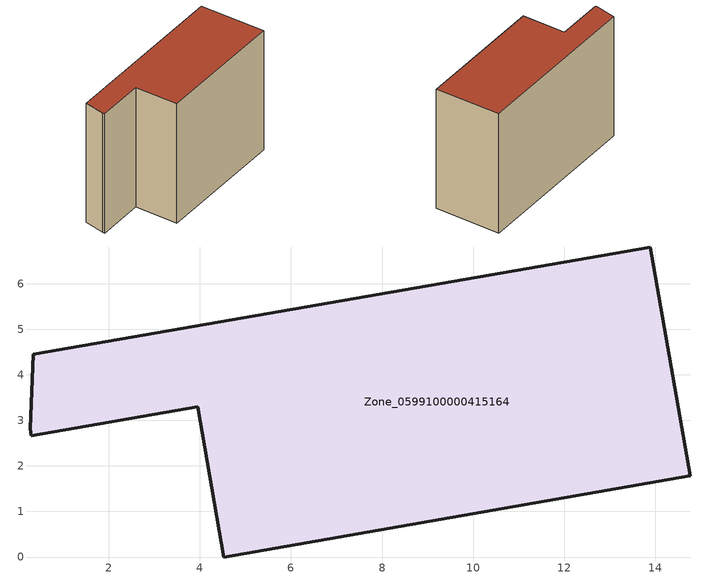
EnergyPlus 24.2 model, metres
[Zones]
Zone_0599100000415164
 floor ground (C_G): 4.53,0 3.95,3.3 0.3,2.67 0.27,2.82 0.34,4.45 13.9,6.81 14.77,1.78 z0.15
 wall outside (C_F): 3.95,3.3 4.53,0 14.77,1.78 13.9,6.81 0.34,4.45 0.27,2.82 0.3,2.67 3.95,3.3 z0.15:9.96
 roof outside (C_R): 0.34,4.45 0.27,2.82 0.3,2.67 3.95,3.3 4.53,0 14.77,1.78 13.9,6.81 z9.96
[BUILDING]
Pand.0599100000415164: North Axis=0; Terrain=City; Loads Convergence Tolerance Value=0.04; Temperature Convergence Tolerance Value=0.4; Solar Distribution=FullExterior; Maximum Number of Warmup Days=25; Minimum Number of Warmup Days=1
[Site:Location]
Rotterdam.The.Hague.AP_ZH_NLD Design_Conditions: Latitude=51.96; Longitude=4.45; Time Zone=1; Elevation=-4.5
[SITE:GROUNDTEMPERATURE:BUILDINGSURFACE]
18, 18, 18, 18, 18, 18, 18, 18, 18, 18, 18, 18
[MATERIAL] Thermal Absorptance=0.9; Solar Absorptance=0.7; Visible Absorptance=0.7
Name | Roughness | Thickness | Conductivity | Density | Specific Heat
G.TI.1992-2005 | MediumSmooth | 0.15 | 0.06 | 540 | 1210
F.TI.1992-2005 | Rough | 0.3 | 0.12 | 1920 | 840
R.TI.1992-2005 | MediumRough | 0.2 | 0.08 | 1500 | 1000
[CONSTRUCTION]
C_G: G.TI.1992-2005
C_F: F.TI.1992-2005
C_R: R.TI.1992-2005
[ZONE]
Zone_0599100000415164: Type=1; Multiplier=1; Ceiling Height=Autocalculate; Volume=Autocalculate; Floor Area=autocalculate; Part of Total Floor Area=Yes
[ZONEINFILTRATION:DESIGNFLOWRATE]
Infil_Zone_0599100000415164: Zone or ZoneList or Space or SpaceList=Zone_0599100000415164; Schedule=AlwaysOn; Design Flow Rate Calculation Method=Flow/Area; Flow Rate per Floor Area=0.0015; Constant Term Coefficient=1; Temperature Term Coefficient=0; Velocity Term Coefficient=0; Velocity Squared Term Coefficient=0
[HVACTEMPLATE:ZONE:IDEALLOADSAIRSYSTEM]
Zone_0599100000415164: Maximum Heating Supply Air Temperature=50; Minimum Cooling Supply Air Temperature=13; Maximum Heating Supply Air Humidity Ratio=0.0156; Minimum Cooling Supply Air Humidity Ratio=0.0077; Heating Limit=NoLimit; Cooling Limit=NoLimit; Dehumidification Control Type=ConstantSensibleHeatRatio; Cooling Sensible Heat Ratio=0.7; Dehumidification Setpoint=60; Humidification Control Type=None; Humidification Setpoint=30; Outdoor Air Method=None; Outdoor Air Flow Rate per Person=0.00944; Outdoor Air Flow Rate per Zone Floor Area=0; Outdoor Air Flow Rate per Zone=0; Demand Controlled Ventilation Type=None; Outdoor Air Economizer Type=NoEconomizer; Heat Recovery Type=None; Sensible Heat Recovery Effectiveness=0.7; Latent Heat Recovery Effectiveness=0.65
[ZONECONTROL:THERMOSTAT]
ThermostatControl_Zone_0599100000415164: Zone or ZoneList=Zone_0599100000415164; Control Type Schedule=DualSetpointControlType; Control 1=Thermostat_Zone_0599100000415164; Temperature Difference Between Cutout And Setpoint=0
[THERMOSTATSETPOINT:DUALSETPOINT]
Thermostat_Zone_0599100000415164: Heating Setpoint Temperature Schedule=HeatingSetpoint_Zone_0599100000415164; Cooling Setpoint Temperature Schedule=CoolingSetpoint_Zone_0599100000415164
[SCHEDULE:COMPACT]
HeatingSetpoint_Zone_0599100000415164: Through: 12/31, For: AllDays, Until: 24:00, 21
CoolingSetpoint_Zone_0599100000415164: Through: 12/31, For: AllDays, Until: 24:00, 24
DualSetpointControlType: Through: 12/31, For: AllDays, Until: 24:00, 4
AlwaysOn: Through: 12/31, For: AllDays, Until: 24:00, 1
